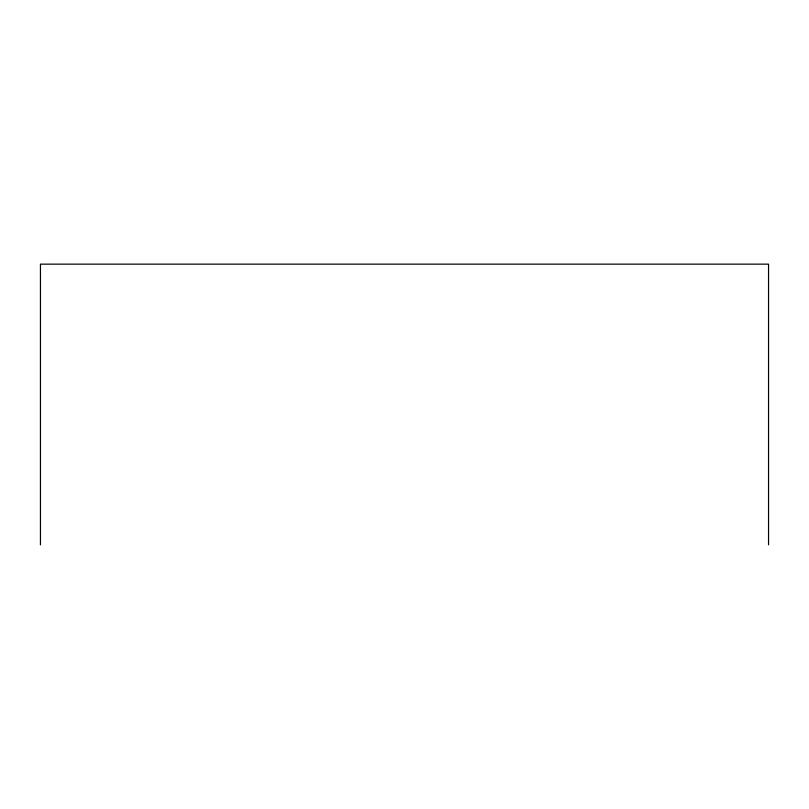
<?xml version="1.0" encoding="UTF-8"?>
<svg xmlns="http://www.w3.org/2000/svg" width="809" height="809" viewBox="0 0 809 809"><rect width="100%" height="100%" fill="white"/><g stroke="black" fill="none" stroke-linecap="round" stroke-linejoin="round"><path stroke-width="1.21" d="M768.55 544.851L768.55 264.149L40.45 264.149L40.45 544.851"/></g></svg>
